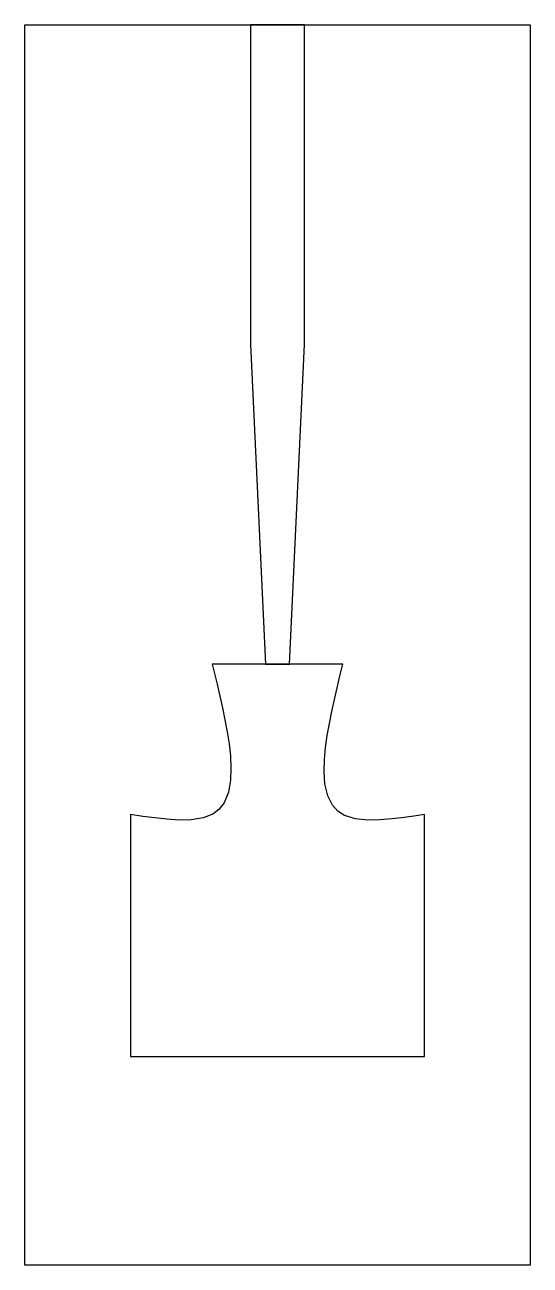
# Model space of a CAD drawing. Header units: millimetres. Extents: x -25.6 to -11.3, y 4.5 to 39.5.
import ezdxf

# ---------------------------------------------------------------- set-up
doc = ezdxf.new("R2010")
doc.units = ezdxf.units.MM
doc.header["$MEASUREMENT"] = 0
doc.layers.add('cond2', color=5, linetype='Continuous', true_color=0x0000ff)
doc.layers.add('default', color=1, linetype='Continuous', true_color=0xff0000)

msp = doc.modelspace()

# ---------------------------------------------------------------- linework, layer by layer
at = {"layer": 'cond2'}
for points in [[(-18.7798, 21.4609), (-18.1088, 21.4609), (-17.6838, 30.4609), (-17.6838, 39.4609), (-19.2048, 39.4609), (-19.2048, 30.4609)], [(-22.5778, 10.4069), (-14.3118, 10.4069), (-14.3118, 17.2229), (-14.5408, 17.1889), (-14.8808, 17.1409), (-15.2218, 17.1009), (-15.5638, 17.0739), (-15.9068, 17.0689), (-16.2478, 17.1039), (-16.5638, 17.2009), (-16.7508, 17.3219), (-16.8998, 17.4879), (-17.0318, 17.7509), (-17.1098, 18.0839), (-17.1348, 18.4259), (-17.1258, 18.7689), (-17.0938, 19.1109), (-17.0458, 19.4509), (-16.9858, 19.7889), (-16.9188, 20.1249), (-16.8448, 20.4599), (-16.7678, 20.7949), (-16.6878, 21.1279), (-16.6058, 21.4609), (-20.2838, 21.4609), (-20.2268, 21.2289), (-20.1458, 20.8949), (-20.0668, 20.5609), (-19.9918, 20.2259), (-19.9228, 19.8899), (-19.8608, 19.5529), (-19.8088, 19.2129), (-19.7718, 18.8719), (-19.7548, 18.5299), (-19.7678, 18.1869), (-19.8268, 17.8489), (-19.9498, 17.5499), (-20.0948, 17.3619), (-20.2678, 17.2309), (-20.5328, 17.1279), (-20.8708, 17.0749), (-21.2138, 17.0689), (-21.5568, 17.0899), (-21.8978, 17.1269), (-22.2378, 17.1729), (-22.5778, 17.2229)]]:
    msp.add_lwpolyline(points, close=True, dxfattribs=at)
at = {"layer": 'default'}
msp.add_lwpolyline([(-25.5538, 4.5339), (-25.5538, 39.4609), (-11.3358, 39.4609), (-11.3358, 4.5339)], close=True, dxfattribs=at)

doc.saveas('drawing.dxf')
